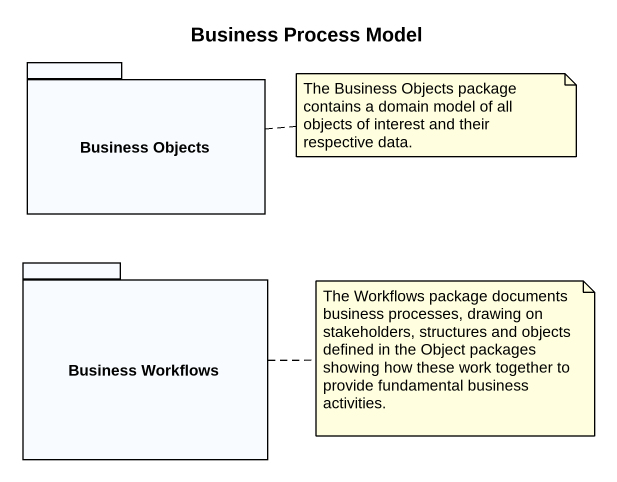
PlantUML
@startuml
title Business Process Model
package "Business Objects" as Business_Objects {
}
package "Business Workflows" as Business_Workflows {
}
note right of Business_Objects : The Business Objects package contains a domain model of all objects of interest and their respective data.
note right of Business_Workflows : The Workflows package documents business processes, drawing on stakeholders, structures and objects defined in the Object packages showing how these work together to provide fundamental business activities.
@enduml
